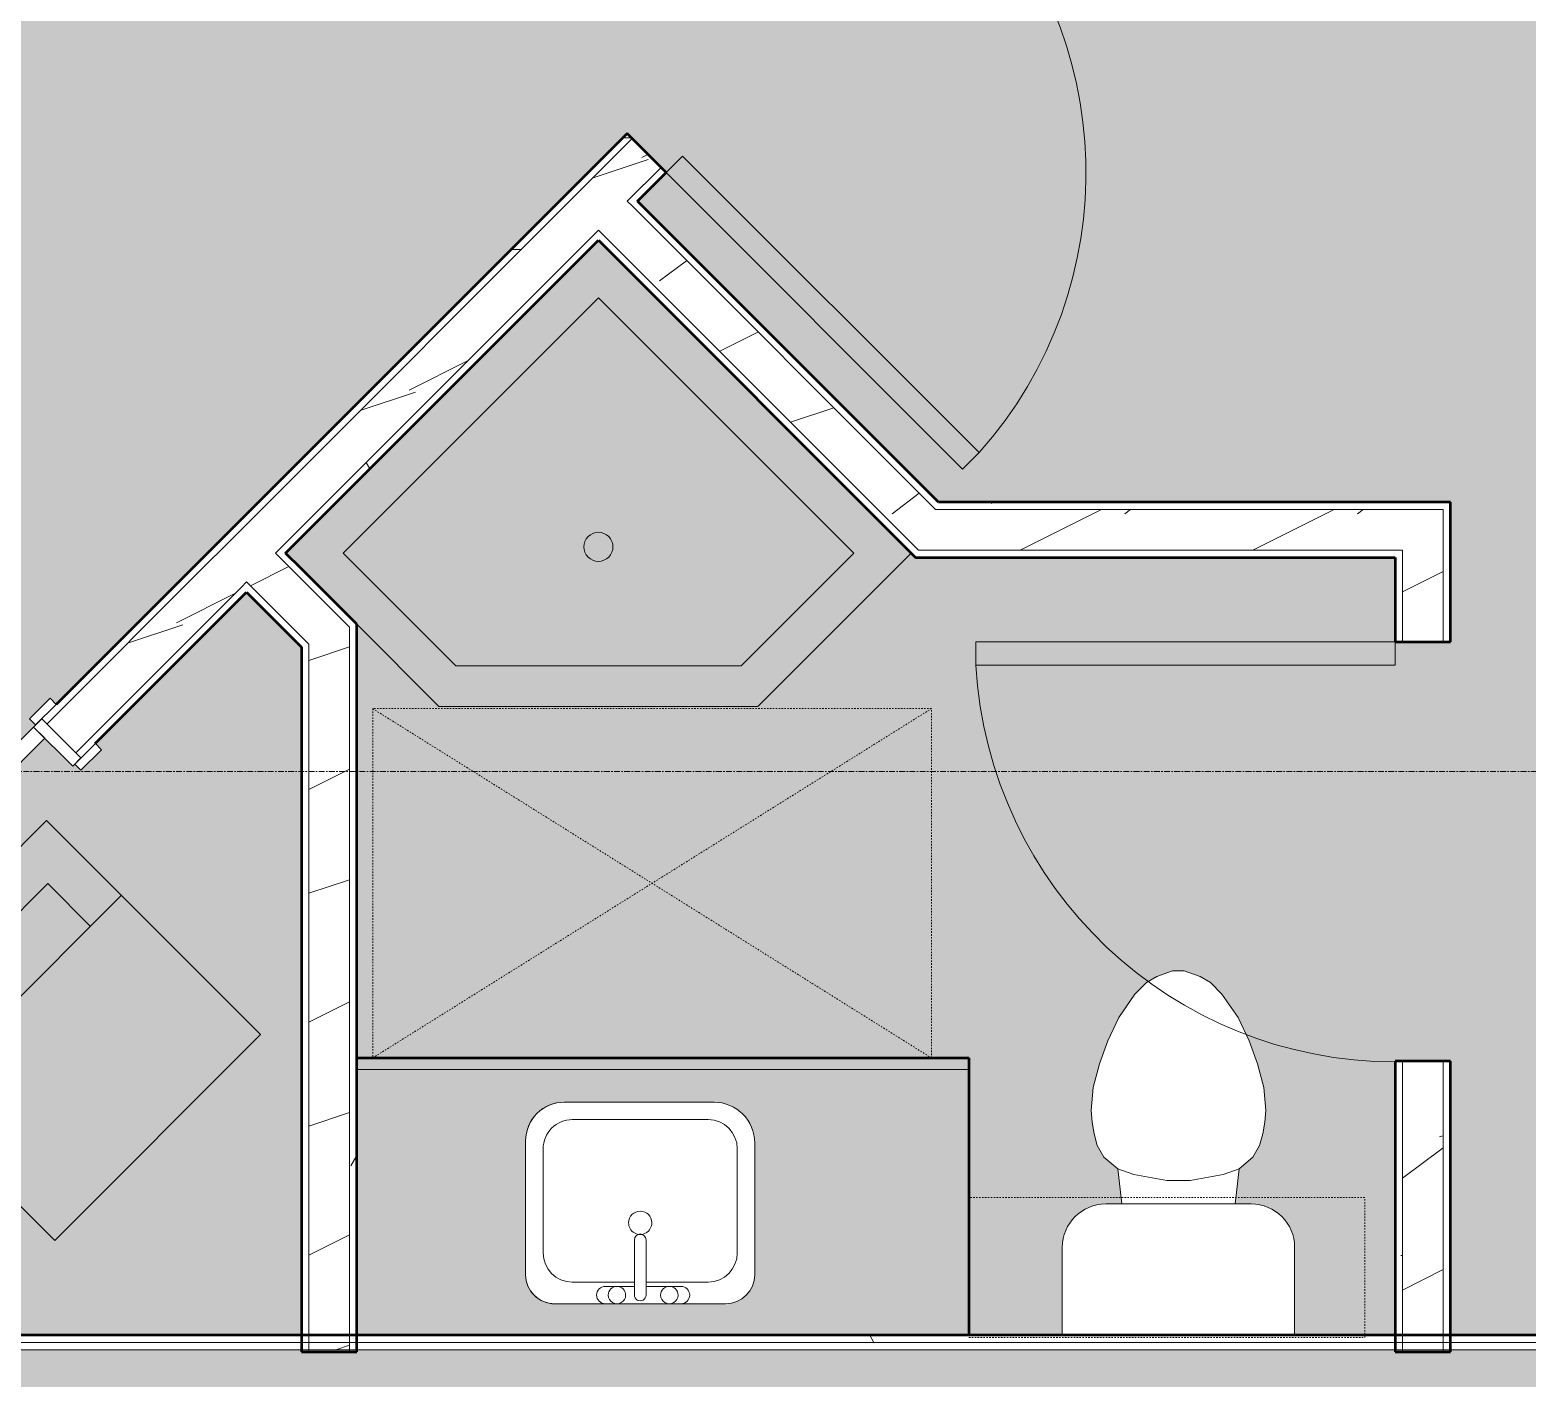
# Model space of a CAD drawing. Header units: inches. Extents: x -4294 to -464, y 9706 to 12475.
# Drawn here: x -2412.1 to -2283.5, y 10415.1 to 10530.9 of the extents above; entities that cross this region are included whole.
import ezdxf

# ---------------------------------------------------------------- set-up
doc = ezdxf.new("R2010")
doc.units = ezdxf.units.IN
doc.header["$MEASUREMENT"] = 0
doc.linetypes.add('Dash', pattern=[0.25, 0.125, -0.125])
doc.linetypes.add('Grid Line 1_2_', pattern=[0.875, 0.5, -0.125, 0.125, -0.125])
for name, color, linetype, lineweight in [('0-1', 7, 'Continuous', 5), ('0-3', 90, 'Continuous', 13), ('A-AREA-PATT-4', 141, 'Continuous', 9), ('A-DOOR-1', 7, 'Continuous', 9), ('A-DOOR-2', 130, 'Continuous', 20), ('A-DOOR-FRAM-1', 130, 'Continuous', 20), ('A-GENM-HDLN-1', 7, 'Dash', 9), ('A-WALL', 113, 'Continuous', 13), ('A-WALL-3', 250, 'Continuous', 50), ('A-WALL-4', 90, 'Continuous', 13), ('A-WALL-PATT-1', 7, 'Continuous', 9), ('A-WALL-PATT-2', 8, 'Continuous', 9), ('A-WALL-PATT-5', 111, 'Continuous', 9), ('I-WALL-2', 2, 'Continuous', 50), ('P-SANR-FIXT-1', 7, 'Continuous', 9), ('P-SANR-FIXT-2', 53, 'Continuous', 9), ('Q-CASE-1', 53, 'Continuous', 9), ('Q-CASE-2', 250, 'Continuous', 50), ('Q-CASE-3', 7, 'Continuous', 9), ('Q-CASE-HDLN-1', 7, 'Dash', 9), ('S-GRID-1', 1, 'Grid Line 1_2_', 9)]:
    doc.layers.add(name, color=color, linetype=linetype, lineweight=lineweight)
pattern_1 = [(0, (0, 0), (38.4, 9.6), [1.584, -27.216, 1.584, -27.216, -153.6]), (0, (0, 0), (38.4, 9.6), [-57.6, 1.584, -56.016, 1.584, -27.216, -67.2]), (0, (0, 0), (38.4, 9.6), [-144, 1.584, -17.616, 1.584, -46.416]), (120, (14.4, 4.8), (-27.513844, 28.4553755), [1.584, -27.216, 1.584, -27.216, -153.6]), (120, (14.4, 4.8), (-27.513844, 28.4553755), [-57.6, 1.584, -56.016, 1.584, -27.216, -67.2]), (120, (14.4, 4.8), (-27.513844, 28.4553755), [-144, 1.584, -17.616, 1.584, -46.416]), (240, (19.2, 24), (-10.886156, -38.0553755), [1.584, -27.216, 1.584, -27.216, -153.6]), (240, (19.2, 24), (-10.886156, -38.0553755), [-57.6, 1.584, -56.016, 1.584, -27.216, -67.2]), (240, (19.2, 24), (-10.886156, -38.0553755), [-144, 1.584, -17.616, 1.584, -46.416])]
pattern_2 = [(216.87, (7.997, 19.992), (59.9755286, 39.9843071), [9.996, -89.964]), (206.565, (19.992, 13.994), (-19.991807, -19.992219), [22.352, -22.352]), (198.435, (19.992, 3.998), (-39.983821, -19.991955), [12.644, -50.576])]

# ---------------------------------------------------------------- blocks, each defined once
blk = doc.blocks.new('Stacked Washer and Dryer - 26_x25_ - Private-1352637-FLOOR PLAN - 1ST FLOOR')
at = {"layer": 'P-SANR-FIXT-2'}
blk.add_hatch(color=256, dxfattribs=at).paths.add_polyline_path([(0, -12.5), (26, -12.5), (26, 12.5), (0, 12.5)], flags=0)
at = {"layer": 'P-SANR-FIXT-1'}
for p, q in [((0, 12.5), (26, 12.5)), ((0, 12.5), (0, -12.5)), ((16.90625, 12.5), (16.90625, -12.5)), ((26, 12.5), (26, -12.5)), ((16.90625, 8.75), (22.09375, 8.75)), ((22.09375, 8.75), (22.09375, -8.75)), ((22.09375, -8.75), (16.90625, -8.75)), ((26, -12.5), (0, -12.5))]:
    blk.add_line(p, q, dxfattribs=at)
blk = doc.blocks.new('FOLDING_SLIDING CLOSET - 42_ x 80_-1372841-FLOOR PLAN - 1ST FLOOR')
at = {"layer": 'A-DOOR-1'}
for p, q in [((-23.75, 3.25), (-21.25, 3.25)), ((-23.75, 2.5), (-23.75, 3.25)), ((-21.25, 3.25), (-21.25, 2.5)), ((21.25, 3.25), (23.75, 3.25)), ((21.25, 2.5), (21.25, 3.25)), ((23.75, 3.25), (23.75, 2.5)), ((-21.25, 2.5), (-23.75, 2.5)), ((23.75, 2.5), (21.25, 2.5)), ((-23.75, -2.25), (-21.25, -2.25)), ((-23.75, -3), (-23.75, -2.25)), ((-21.25, -2.25), (-21.25, -3)), ((21.25, -2.25), (23.75, -2.25)), ((21.25, -3), (21.25, -2.25)), ((23.75, -2.25), (23.75, -3)), ((-21.25, -3), (-23.75, -3)), ((23.75, -3), (21.25, -3))]:
    blk.add_line(p, q, dxfattribs=at)
at = {"layer": 'A-DOOR-2'}
for p, q in [((-1, 0.5), (21, 0.5)), ((-1, -0.88), (-1, 0.5)), ((21, 0.5), (21, -0.88)), ((-21, -0.88), (1, -0.88)), ((-21, -2.25), (-21, -0.88)), ((21, -0.88), (-1, -0.88)), ((1, -0.88), (1, -2.25)), ((1, -2.25), (-21, -2.25))]:
    blk.add_line(p, q, dxfattribs=at)
at = {"layer": 'A-DOOR-FRAM-1'}
for p, q in [((-22, 2.5), (-21, 2.5)), ((-22, -2.25), (-22, 2.5)), ((-21, 2.5), (-21, -2.25)), ((21, 2.5), (22, 2.5)), ((21, -2.25), (21, 2.5)), ((22, 2.5), (22, -2.25)), ((-21, -2.25), (-22, -2.25)), ((22, -2.25), (21, -2.25))]:
    blk.add_line(p, q, dxfattribs=at)
blk = doc.blocks.new('M_Sink Vanity-Square - 500 x 440mm-1352614-FLOOR PLAN - 1ST FLOOR')
at = {"layer": 'P-SANR-FIXT-1'}
for p, q in [((7.96, 7.09), (-6.72, 7.09)), ((7.96, 7.09), (-6.72, 7.09)), ((3.62, 7.09), (-2.88, 7.09)), ((0.12, 5.22), (-5.22, 5.22)), ((-2.88, 5.59), (0.12, 5.59)), ((0.12, 6.33), (0.12, 1.59)), ((1.12, 6.33), (1.12, 1.59)), ((1.12, 5.59), (3.62, 5.59)), ((6.46, 5.22), (1.12, 5.22)), ((-9.22, 4.59), (-9.22, -6.73)), ((-9.22, 4.59), (-9.22, -6.73)), ((10.46, -6.91), (10.46, 4.59)), ((10.46, -6.91), (10.46, 4.59)), ((-7.72, 2.72), (-7.72, -6.23)), ((8.96, -6.23), (8.96, 2.72)), ((-5.22, -8.73), (6.46, -8.73)), ((-5.72, -10.23), (7.14, -10.23)), ((-5.72, -10.23), (7.14, -10.23))]:
    blk.add_line(p, q, dxfattribs=at)
for centre, radius, start, end in [((-6.72, 4.59), 2.5, 90, 180), ((-6.72, 4.59), 2.5, 90, 180), ((-2.88, 6.34), 0.75, 90, 270), ((-1.88, 6.34), 0.75, 360, 180), ((0.62, 6.33), 0.5, 360, 180), ((2.62, 6.34), 0.75, 360, 180), ((3.62, 6.34), 0.75, 270, 90), ((7.96, 4.59), 2.5, 0, 90), ((7.96, 4.59), 2.5, 360, 90), ((-5.22, 2.72), 2.5, 90, 180), ((-1.88, 6.34), 0.75, 180, 0), ((2.62, 6.34), 0.75, 180, 360), ((6.46, 2.72), 2.5, 0, 90), ((0.62, 1.59), 0.5, 180, 0), ((0.62, 0.13), 1, 360, 180), ((0.62, 0.13), 1, 180, 0), ((-5.22, -6.23), 2.5, 180, 270), ((6.46, -6.23), 2.5, 270, 0), ((-5.72, -6.73), 3.5, 180, 270), ((-5.72, -6.73), 3.5, 180, 270), ((7.14, -6.91), 3.32, 270, 360), ((7.14, -6.91), 3.32, 270, 0)]:
    blk.add_arc(centre, radius, start, end, dxfattribs=at)
blk = doc.blocks.new('OD_CW_Base Cabinet - OD_CW_Base Cabinet-1866993-FLOOR PLAN - 1ST FLOOR')
at = {"layer": 'Q-CASE-1'}
blk.add_hatch(color=256, dxfattribs=at).paths.add_polyline_path([(14.86, -1), (53.33, -1), (53.33, 0), (0.74, 0), (0.74, -1), (10.04, -1)], flags=0)
h = blk.add_hatch(color=256, dxfattribs=at)
h.paths.add_polyline_path([(37.61, -23.81), (53.33, -23.81), (53.33, -1), (0.74, -1), (0.74, -23.81), (34.94, -23.81)], flags=0)
h.paths.add_polyline_path([(32.44, -21.13), (17.75, -21.13), (17.11, -21.04), (16.5, -20.79), (15.98, -20.39), (15.59, -19.88), (15.34, -19.27), (15.25, -18.63), (15.25, -7.12), (15.37, -6.26), (15.7, -5.46), (16.22, -4.77), (16.91, -4.25), (17.75, -3.91), (18.57, -3.8), (31.44, -3.8), (32.44, -3.96), (33.19, -4.27), (33.91, -4.83), (34.47, -5.55), (34.82, -6.4), (34.94, -7.3), (34.94, -18.63), (34.85, -19.27), (34.6, -19.88), (34.2, -20.39), (33.69, -20.79), (33.08, -21.04)], flags=0)
at = {"layer": 'Q-CASE-2'}
for p, q in [((0.74, 0), (53.33, 0)), ((53.33, 0), (53.33, -23.81))]:
    blk.add_line(p, q, dxfattribs=at)
at = {"layer": 'Q-CASE-3'}
for p, q in [((0.74, 0), (53.33, 0)), ((53.33, -1), (0.74, -1)), ((0.74, -1), (53.33, -1)), ((53.33, 0), (53.33, -1)), ((53.33, -1), (53.33, -23.81))]:
    blk.add_line(p, q, dxfattribs=at)
blk = doc.blocks.new('Shower Base-Corner - 38_ x 38_-1684436-FLOOR PLAN - 1ST FLOOR')
at = {"layer": 'P-SANR-FIXT-1'}
for p, q in [((0, 38), (18.62, 38)), ((18.62, 38), (38, 18.62)), ((3.49, 34.51), (17.18, 34.51)), ((3.49, 3.49), (3.49, 34.51)), ((17.18, 34.51), (34.51, 17.18)), ((38, 18.62), (38, 8.63)), ((34.51, 17.18), (34.51, 3.49)), ((34.51, 3.49), (3.49, 3.49))]:
    blk.add_line(p, q, dxfattribs=at)
for start, end in [(360, 180), (180, 0)]:
    blk.add_arc((18.62, 18.62), 1.25, start, end, dxfattribs=at)
blk = doc.blocks.new('Toilet-Domestic-3D - Toilet-Domestic-3D-V58-FLOOR PLAN - 1ST FLOOR')
at = {"layer": 'P-SANR-FIXT-1'}
for p, q in [((-1.87, 11.5), (-0.5, 12)), ((-0.5, 12), (0.5, 12)), ((0.5, 12), (1.87, 11.5)), ((-3.74, 10), (-2.74, 11)), ((-2.74, 11), (-1.87, 11.5)), ((1.87, 11.5), (2.74, 11)), ((2.74, 11), (3.74, 10)), ((-5.13, 8), (-3.74, 10)), ((3.74, 10), (5.13, 8)), ((-6.06, 6), (-5.13, 8)), ((5.13, 8), (6.06, 6)), ((-6.79, 4), (-6.06, 6)), ((6.06, 6), (6.79, 4)), ((-7.33, 1.99), (-6.79, 4)), ((6.79, 4), (7.33, 1.99)), ((-7.5, 0), (-7.33, 1.99)), ((7.33, 1.99), (7.5, 0)), ((-7.41, -1), (-7.5, 0)), ((-7.24, -2), (-7.41, -1)), ((7.41, -1), (7.24, -2)), ((7.5, 0), (7.41, -1)), ((-6.97, -3), (-7.24, -2)), ((7.24, -2), (6.97, -3)), ((-6.4, -4), (-6.97, -3)), ((6.97, -3), (6.4, -4)), ((-5.21, -5), (-6.4, -4)), ((-3.84, -5.5), (-5.21, -5)), ((-4.86, -8.02), (-5.21, -5)), ((5.21, -5), (3.84, -5.5)), ((4.86, -8.02), (5.21, -5)), ((6.4, -4), (5.21, -5)), ((-1, -6), (-3.84, -5.5)), ((1, -6), (-1, -6)), ((3.84, -5.5), (1, -6)), ((6.25, -8.02), (-6.25, -8.02)), ((-9.98, -11.75), (-9.98, -19.29)), ((9.98, -19.29), (9.98, -11.75))]:
    blk.add_line(p, q, dxfattribs=at)
for centre, start, end in [((-6.25, -11.75), 90, 180), ((6.25, -11.75), 0, 90)]:
    blk.add_arc(centre, 3.73, start, end, dxfattribs=at)
blk = doc.blocks.new('OD_CW_Upper Cabinet - OD_CW_Upper Cabinet-1867009-FLOOR PLAN - 1ST FLOOR')
at = {"layer": 'Q-CASE-HDLN-1'}
for p, q in [((34.74, 24), (0.74, 24)), ((0.74, 24), (0.74, 12)), ((34.74, 12), (34.74, 24)), ((0.74, 12), (34.74, 12))]:
    blk.add_line(p, q, dxfattribs=at)
blk = doc.blocks.new('Single-Flush - 36_ x 84_-1372839-FLOOR PLAN - 1ST FLOOR')
at = {"layer": 'A-DOOR-1'}
blk.add_arc((18, 2.37), 36.07, 93.1789, 180, dxfattribs=at)
at = {"layer": 'A-DOOR-2'}
for p, q in [((16, 2.37), (16, 38.39)), ((18, 38.39), (16, 38.39)), ((18, 2.37), (18, 38.39)), ((18, 2.37), (16, 2.37))]:
    blk.add_line(p, q, dxfattribs=at)
blk = doc.blocks.new('ADA Clearances - 30_x48_-V59-FLOOR PLAN - 1ST FLOOR')
at = {"layer": 'A-GENM-HDLN-1'}
for p, q in [((15, -24), (-15, 24)), ((-15, -24), (15, 24)), ((15, 24), (-15, 24)), ((-15, 24), (-15, -24)), ((-15, -24), (15, -24))]:
    blk.add_line(p, q, dxfattribs=at)
blk = doc.blocks.new('CTR - 1st Phase - Unit Layouts_rvt-1-FLOOR PLAN - 1ST FLOOR')
at = {"layer": 'A-WALL-PATT-1'}
h = blk.add_hatch(dxfattribs=at)
h.set_pattern_fill('FP_3', color=256, style=0, pattern_type=2)
h.set_pattern_definition(pattern_1)
h.paths.add_polyline_path([(-2396.44, 10485.52), (-2360.4, 10521.56), (-2360.84, 10522), (-2396.88, 10485.96)], flags=0)
h.paths.add_polyline_path([(-2334.94, 10547.02), (-2304.75, 10577.2), (-2305.64, 10577.2), (-2335.38, 10547.46)], flags=0)
h = blk.add_hatch(dxfattribs=at)
h.set_pattern_fill('FP_3', color=256, style=0, pattern_type=2)
h.set_pattern_definition(pattern_1)
h.paths.add_polyline_path([(-2393.52, 10482.6), (-2393.08, 10483.04), (-2393.52, 10483.48), (-2393.97, 10483.04)], flags=0)
h.paths.add_polyline_path([(-2390.61, 10485.52), (-2362.85, 10513.27), (-2363.3, 10513.71), (-2391.05, 10485.96)], flags=0)
h.paths.add_polyline_path([(-2360.38, 10515.75), (-2357.48, 10518.64), (-2357.92, 10519.09), (-2360.82, 10516.19), (-2360.4, 10515.77)], flags=0)
h.paths.add_polyline_path([(-2332.03, 10544.1), (-2323.12, 10553.05), (-2323.54, 10553.47), (-2332.47, 10544.54)], flags=0)
h.paths.add_polyline_path([(-2320.62, 10555.5), (-2303.05, 10573.08), (-2303.93, 10573.08), (-2321.06, 10555.94)], flags=0)
h = blk.add_hatch(dxfattribs=at)
h.set_pattern_fill('FP_3', color=256, style=0, pattern_type=2)
h.set_pattern_definition(pattern_1)
h.paths.add_polyline_path([(-2329.96, 10489.71), (-2290.11, 10489.71), (-2290.11, 10490.34), (-2334.08, 10490.34), (-2333.46, 10489.71)], flags=0)
h = blk.add_hatch(dxfattribs=at)
h.set_pattern_fill('FP_3', color=256, style=0, pattern_type=2)
h.set_pattern_definition(pattern_1)
h.paths.add_polyline_path([(-2450.29, 10431.67), (-2441.78, 10440.17), (-2442.23, 10440.62), (-2450.73, 10432.11), (-2450.69, 10432.07)], flags=0)
h.paths.add_polyline_path([(-2410.67, 10471.29), (-2396.44, 10485.52), (-2396.88, 10485.96), (-2411.11, 10471.73), (-2410.85, 10471.46)], flags=0)
h = blk.add_hatch(dxfattribs=at)
h.set_pattern_fill('FP_3', color=256, style=0, pattern_type=2)
h.set_pattern_definition(pattern_1)
h.paths.add_polyline_path([(-2294.27, 10418.79), (-2294.23, 10418.79), (-2294.23, 10442.33), (-2294.86, 10442.33), (-2294.86, 10418.79)], flags=0)
h.paths.add_polyline_path([(-2294.86, 10478.33), (-2294.23, 10478.33), (-2294.23, 10485.59), (-2294.86, 10485.59), (-2294.86, 10485.46)], flags=0)
h = blk.add_hatch(dxfattribs=at)
h.set_pattern_fill('FP_3', color=256, style=0, pattern_type=2)
h.set_pattern_definition(pattern_1)
h.paths.add_polyline_path([(-2384.08, 10418.79), (-2384.06, 10418.79), (-2384.06, 10479.86), (-2384.69, 10480.48), (-2384.69, 10418.79)], flags=0)
at = {"layer": 'A-WALL-PATT-2'}
h = blk.add_hatch(dxfattribs=at)
h.set_pattern_fill('FP_7', color=256, style=0, pattern_type=2)
h.set_pattern_definition(pattern_2)
h.paths.add_polyline_path([(-2393.52, 10483.48), (-2357.92, 10519.09), (-2360.4, 10521.56), (-2396, 10485.96), (-2393.97, 10483.93)], flags=0)
h.paths.add_polyline_path([(-2332.47, 10544.54), (-2303.3, 10573.7), (-2308.25, 10573.7), (-2334.94, 10547.02)], flags=0)
h = blk.add_hatch(dxfattribs=at)
h.set_pattern_fill('FP_7', color=256, style=0, pattern_type=2)
h.set_pattern_definition(pattern_2)
h.paths.add_polyline_path([(-2333.46, 10486.21), (-2330.84, 10486.21), (-2360.84, 10516.17), (-2363.3, 10513.71), (-2335.79, 10486.21), (-2334.08, 10486.21)], flags=0)
h = blk.add_hatch(dxfattribs=at)
h.set_pattern_fill('FP_7', color=256, style=0, pattern_type=2)
h.set_pattern_definition(pattern_2)
h.paths.add_polyline_path([(-2329.96, 10486.21), (-2290.73, 10486.21), (-2290.73, 10489.71), (-2334.34, 10489.71), (-2330.84, 10486.21)], flags=0)
h = blk.add_hatch(dxfattribs=at)
h.set_pattern_fill('FP_7', color=256, style=0, pattern_type=2)
h.set_pattern_definition(pattern_2)
h.paths.add_polyline_path([(-2447.82, 10429.19), (-2439.31, 10437.7), (-2441.78, 10440.17), (-2450.29, 10431.67), (-2448.05, 10429.42)], flags=0)
h.paths.add_polyline_path([(-2408.2, 10468.81), (-2393.52, 10483.48), (-2396, 10485.96), (-2410.67, 10471.29), (-2408.29, 10468.9)], flags=0)
h = blk.add_hatch(dxfattribs=at)
h.set_pattern_fill('FP_7', color=256, style=0, pattern_type=2)
h.set_pattern_definition(pattern_2)
h.paths.add_polyline_path([(-2388.19, 10478.15), (-2388.19, 10483.1), (-2391.05, 10485.96), (-2393.52, 10483.48), (-2388.54, 10478.5)], flags=0)
h = blk.add_hatch(dxfattribs=at)
h.set_pattern_fill('FP_7', color=256, style=0, pattern_type=2)
h.set_pattern_definition(pattern_2)
h.paths.add_polyline_path([(-2294.23, 10418.79), (-2290.73, 10418.79), (-2290.73, 10442.33), (-2294.23, 10442.33), (-2294.23, 10432.77)], flags=0)
h.paths.add_polyline_path([(-2294.23, 10478.33), (-2290.73, 10478.33), (-2290.73, 10486.21), (-2294.23, 10486.21), (-2294.23, 10485.59)], flags=0)
h = blk.add_hatch(dxfattribs=at)
h.set_pattern_fill('FP_7', color=256, style=0, pattern_type=2)
h.set_pattern_definition(pattern_2)
h.paths.add_polyline_path([(-2384.69, 10417.54), (-2384.69, 10479.6), (-2388.19, 10483.1), (-2388.19, 10417.54), (-2384.7, 10417.54)], flags=0)
at = {"layer": 'A-WALL-3'}
for p, q in [((-2360.84, 10522), (-2396.88, 10485.96)), ((-2357.48, 10518.64), (-2360.84, 10522)), ((-2359.94, 10516.19), (-2357.48, 10518.64)), ((-2334.08, 10490.34), (-2359.94, 10516.19)), ((-2390.17, 10485.96), (-2363.3, 10512.83)), ((-2363.3, 10512.83), (-2336.05, 10485.59)), ((-2290.11, 10490.34), (-2334.08, 10490.34)), ((-2290.11, 10489.71), (-2290.11, 10490.34)), ((-2290.11, 10485.59), (-2290.11, 10489.71)), ((-2396.88, 10485.96), (-2409.88, 10472.97)), ((-2388.81, 10484.61), (-2390.17, 10485.96)), ((-2384.69, 10480.48), (-2388.81, 10484.61)), ((-2336.05, 10485.59), (-2335.17, 10485.59)), ((-2335.17, 10485.59), (-2329.33, 10485.59)), ((-2329.33, 10485.59), (-2294.86, 10485.59)), ((-2294.86, 10485.59), (-2294.86, 10478.33)), ((-2290.11, 10478.33), (-2290.11, 10485.59)), ((-2406.52, 10469.61), (-2393.52, 10482.6)), ((-2393.52, 10482.6), (-2388.81, 10477.89)), ((-2384.06, 10479.86), (-2384.69, 10480.48)), ((-2384.06, 10417.35), (-2384.06, 10479.86)), ((-2294.86, 10478.33), (-2290.11, 10478.33)), ((-2388.81, 10477.89), (-2388.81, 10417.35)), ((-2290.11, 10442.33), (-2294.86, 10442.33)), ((-2294.86, 10442.33), (-2294.86, 10417.35)), ((-2290.11, 10417.35), (-2290.11, 10442.33)), ((-2388.81, 10417.35), (-2384.06, 10417.35)), ((-2294.86, 10417.35), (-2290.11, 10417.35))]:
    blk.add_line(p, q, dxfattribs=at)
at = {"layer": 'A-WALL-4'}
for p, q in [((-2360.4, 10521.56), (-2396, 10485.96)), ((-2357.92, 10519.09), (-2360.82, 10516.19)), ((-2360.82, 10516.19), (-2360.38, 10515.75)), ((-2334.34, 10489.71), (-2360.38, 10515.75)), ((-2363.3, 10513.71), (-2391.05, 10485.96)), ((-2363.3, 10513.71), (-2362.85, 10513.27)), ((-2335.79, 10486.21), (-2362.85, 10513.27)), ((-2333.46, 10489.71), (-2334.34, 10489.71)), ((-2290.73, 10489.71), (-2333.46, 10489.71)), ((-2290.73, 10489.71), (-2290.73, 10486.21)), ((-2396, 10485.96), (-2396.44, 10485.52)), ((-2396, 10485.96), (-2396.44, 10485.52)), ((-2391.05, 10485.96), (-2390.61, 10485.52)), ((-2330.84, 10486.21), (-2335.79, 10486.21)), ((-2329.96, 10486.21), (-2330.84, 10486.21)), ((-2294.23, 10486.21), (-2329.96, 10486.21)), ((-2294.23, 10486.21), (-2294.23, 10485.59)), ((-2290.73, 10486.21), (-2290.73, 10485.59)), ((-2396.44, 10485.52), (-2410.67, 10471.29)), ((-2388.81, 10483.72), (-2390.61, 10485.52)), ((-2294.23, 10485.59), (-2294.23, 10478.33)), ((-2290.73, 10485.59), (-2290.73, 10478.33)), ((-2393.52, 10483.48), (-2393.97, 10483.04)), ((-2393.52, 10483.48), (-2393.97, 10483.04)), ((-2393.52, 10483.48), (-2393.08, 10483.04)), ((-2388.81, 10483.72), (-2388.19, 10483.1)), ((-2393.97, 10483.04), (-2408.2, 10468.81)), ((-2388.81, 10478.77), (-2393.08, 10483.04)), ((-2388.19, 10483.1), (-2384.69, 10479.6)), ((-2384.69, 10479.6), (-2384.69, 10417.35)), ((-2388.81, 10478.77), (-2388.19, 10478.15)), ((-2388.19, 10478.15), (-2388.19, 10417.35)), ((-2294.23, 10442.33), (-2294.23, 10417.35)), ((-2290.73, 10442.33), (-2290.73, 10417.35))]:
    blk.add_line(p, q, dxfattribs=at)
at = {"layer": '0-3'}
for name, p, rotation in [('Single-Flush - 36_ x 84_-1372839-FLOOR PLAN - 1ST FLOOR', (-2346.43, 10533.05), 225.0000000000062), ('Shower Base-Corner - 38_ x 38_-1684436-FLOOR PLAN - 1ST FLOOR', (-2363.3, 10512.83), 224.9999999999899), ('Single-Flush - 36_ x 84_-1372839-FLOOR PLAN - 1ST FLOOR', (-2292.48, 10460.33), 90.00000000000803), ('FOLDING_SLIDING CLOSET - 42_ x 80_-1372841-FLOOR PLAN - 1ST FLOOR', (-2425.08, 10454.58), 225.0000000000071), ('ADA Clearances - 30_x48_-V59-FLOOR PLAN - 1ST FLOOR', (-2358.69, 10457.6), 270.0000000000117), ('Stacked Washer and Dryer - 26_x25_ - Private-1352637-FLOOR PLAN - 1ST FLOOR', (-2401.17, 10435.76), 134.9999999999987), ('M_Sink Vanity-Square - 500 x 440mm-1352614-FLOOR PLAN - 1ST FLOOR', (-2359.09, 10428.57), 180), ('OD_CW_Upper Cabinet - OD_CW_Upper Cabinet-1867009-FLOOR PLAN - 1ST FLOOR', (-2296.73, 10442.6), 180)]:
    blk.add_blockref(name, p, dxfattribs=dict(at, rotation=rotation))
for name, p in [('Toilet-Domestic-3D - Toilet-Domestic-3D-V58-FLOOR PLAN - 1ST FLOOR', (-2313.47, 10438.08)), ('OD_CW_Base Cabinet - OD_CW_Base Cabinet-1866993-FLOOR PLAN - 1ST FLOOR', (-2384.8, 10442.6))]:
    blk.add_blockref(name, p, dxfattribs=at)
blk = doc.blocks.new('CTR - 1st Phase - Shell_rvt-1-FLOOR PLAN - 1ST FLOOR')
at = {"layer": 'S-GRID-1'}
blk.add_line((-464.45, 10467.19), (-4232.19, 10467.19), dxfattribs=at)

msp = doc.modelspace()

# ---------------------------------------------------------------- hatches: boundary and pattern name
at = {"layer": 'A-AREA-PATT-4'}
h = msp.add_hatch(color=256, dxfattribs=at)
h.paths.add_polyline_path([(-2437.415, 10418.7894), (-2388.8132, 10418.7894), (-2388.8132, 10477.8893), (-2393.5244, 10482.6005), (-2406.5178, 10469.6072), (-2405.9874, 10469.0768), (-2407.7552, 10467.3091), (-2408.2855, 10467.8394), (-2408.4733, 10467.6736), (-2410.8488, 10470.0491), (-2424.9909, 10455.907), (-2424.0186, 10454.9347), (-2439.575, 10439.3784), (-2438.1936, 10437.9313), (-2438.2989, 10437.7487), (-2437.8072, 10437.257), (-2439.575, 10435.4893), (-2440.1053, 10436.0196), (-2447.3753, 10428.7497), (-2437.6739, 10419.0483)], flags=0)
h.paths.add_polyline_path([(-2484.4682, 10464.4284), (-2459.0124, 10489.8843), (-2457.775, 10488.6468), (-2483.2308, 10463.191)], flags=0)
h.paths.add_polyline_path([(-2323.4469, 10418.7894), (-2323.4469, 10426.3281), (-2323.3199, 10427.2925), (-2322.9477, 10428.1912), (-2322.3555, 10428.963), (-2321.5838, 10429.5551), (-2320.6851, 10429.9274), (-2319.6301, 10430.0543), (-2318.3324, 10430.0543), (-2318.6801, 10433.0781), (-2319.8718, 10434.0781), (-2320.4386, 10435.0781), (-2320.7964, 10436.5876), (-2320.8835, 10437.0819), (-2320.9707, 10438.0781), (-2320.7964, 10440.0705), (-2320.2584, 10442.0781), (-2319.5305, 10444.0781), (-2318.5979, 10446.0781), (-2317.0485, 10448.24), (-2316.2105, 10449.0781), (-2315.3444, 10449.5781), (-2313.9707, 10450.0781), (-2312.9707, 10450.0781), (-2311.5969, 10449.5781), (-2310.7309, 10449.0781), (-2309.7309, 10448.0781), (-2308.3435, 10446.0781), (-2307.4109, 10444.0781), (-2306.6829, 10442.0781), (-2306.145, 10440.0705), (-2305.9707, 10438.0781), (-2306.145, 10436.5876), (-2306.2348, 10436.0781), (-2306.5028, 10435.0781), (-2307.0696, 10434.0781), (-2308.2613, 10433.0781), (-2308.609, 10430.0543), (-2307.2207, 10430.0543), (-2306.2563, 10429.9274), (-2305.3576, 10429.5551), (-2304.5859, 10428.963), (-2303.9937, 10428.1912), (-2303.6214, 10427.2925), (-2303.4945, 10426.3281), (-2303.4945, 10418.7894), (-2294.857, 10418.7894), (-2294.857, 10442.3319), (-2290.107, 10442.3319), (-2290.107, 10418.7894), (-2106.4487, 10418.7894), (-2106.4487, 10534.6793), (-2143.2737, 10534.6793), (-2143.2737, 10533.9293), (-2145.7737, 10533.9293), (-2145.7737, 10534.6793), (-2183.0237, 10534.6793), (-2183.0237, 10536.0543), (-2218.0237, 10536.0543), (-2218.0237, 10534.6793), (-2218.2737, 10534.6793), (-2218.2737, 10533.9293), (-2223.2737, 10533.9293), (-2223.2737, 10534.6793), (-2223.5237, 10534.6793), (-2223.5237, 10536.0543), (-2258.5237, 10536.0543), (-2258.5237, 10534.6793), (-2295.7737, 10534.6264), (-2295.7737, 10533.9293), (-2298.2737, 10533.9293), (-2298.2737, 10534.6793), (-2305.6341, 10534.6793), (-2323.5398, 10552.5851), (-2332.0251, 10544.0998), (-2335.3839, 10547.4586), (-2281.0131, 10601.8293), (-2276.2631, 10601.8293), (-2276.2631, 10609.8293), (-2240.5131, 10609.8293), (-2240.5131, 10579.8293), (-2276.2631, 10579.8293), (-2276.2631, 10577.8293), (-2238.3819, 10577.8293), (-2238.3819, 10590.0793), (-2221.8819, 10590.0793), (-2221.8819, 10577.8293), (-2220.3819, 10577.8293), (-2220.3819, 10590.0793), (-2197.8819, 10590.0793), (-2197.8819, 10577.8293), (-2197.1319, 10577.8293), (-2197.1319, 10601.8293), (-2173.1319, 10601.8293), (-2173.1319, 10577.8293), (-2148.3819, 10577.8293), (-2148.3819, 10590.0793), (-2125.8819, 10590.0793), (-2125.8819, 10577.8293), (-2124.3819, 10577.8293), (-2124.3819, 10590.0793), (-2107.8819, 10590.0793), (-2107.8819, 10577.8293), (-2106.4487, 10577.8293), (-2106.478, 10812.8644), (-2359.5237, 10812.8644), (-2359.5237, 10699.4378), (-2364.2737, 10699.4378), (-2364.2737, 10812.8644), (-2510.1237, 10812.8644), (-2510.1237, 10661.1878), (-2443.7487, 10661.1878), (-2443.7487, 10656.4378), (-2445.3737, 10656.4378), (-2445.3737, 10621.0628), (-2446.2487, 10621.0628), (-2446.2487, 10657.0628), (-2449.2487, 10657.0628), (-2449.2487, 10621.0628), (-2450.1237, 10621.0628), (-2450.1237, 10626.4378), (-2486.1237, 10626.4378), (-2486.1237, 10535.1644), (-2510.1237, 10535.1644), (-2510.1237, 10527.1406), (-2502.6975, 10527.1406), (-2501.7331, 10527.0136), (-2500.8344, 10526.6414), (-2500.0627, 10526.0492), (-2499.4705, 10525.2775), (-2499.0983, 10524.3788), (-2498.9713, 10523.3381), (-2498.9713, 10522.0261), (-2495.9475, 10522.3738), (-2494.9475, 10523.5655), (-2493.8647, 10524.1545), (-2492.438, 10524.4901), (-2491.9437, 10524.5772), (-2490.9475, 10524.6644), (-2488.9551, 10524.4901), (-2486.9475, 10523.9521), (-2484.9475, 10523.2242), (-2482.9475, 10522.2916), (-2480.9475, 10520.9042), (-2479.9475, 10519.9042), (-2479.4475, 10519.0381), (-2478.9475, 10517.6644), (-2478.9475, 10516.6644), (-2479.4475, 10515.2907), (-2479.9475, 10514.4246), (-2480.9475, 10513.4246), (-2482.9475, 10512.0372), (-2485.0168, 10511.0794), (-2486.9475, 10510.3766), (-2488.9551, 10509.8387), (-2490.9475, 10509.6644), (-2492.438, 10509.8387), (-2492.9475, 10509.9285), (-2493.9475, 10510.1965), (-2494.9475, 10510.7633), (-2495.9475, 10511.955), (-2498.9713, 10512.3027), (-2498.9713, 10510.9144), (-2499.0983, 10509.95), (-2499.4705, 10509.0513), (-2500.0627, 10508.2796), (-2500.8344, 10507.6874), (-2501.7331, 10507.3151), (-2502.6975, 10507.1882), (-2510.1237, 10507.1882), (-2510.1237, 10501.1644), (-2507.3737, 10501.1644), (-2507.3737, 10496.4144), (-2510.1237, 10496.4144), (-2510.1237, 10455.4394), (-2506.1852, 10455.4394), (-2465.2102, 10496.4144), (-2477.3737, 10496.4144), (-2477.3737, 10501.1644), (-2460.4602, 10501.1644), (-2449.9959, 10511.6287), (-2446.6371, 10508.2699), (-2486.7663, 10468.1407), (-2485.1753, 10466.5497), (-2485.8825, 10465.8426), (-2484.4682, 10464.4284), (-2485.8383, 10463.0584), (-2485.3963, 10462.6165), (-2485.4405, 10462.5723), (-2460.8686, 10438.0003), (-2460.8244, 10438.0445), (-2460.3824, 10437.6025), (-2459.0124, 10438.9726), (-2457.5982, 10437.5584), (-2456.8911, 10438.2655), (-2450.734, 10432.1084), (-2443.4641, 10439.3784), (-2443.9944, 10439.9087), (-2442.2266, 10441.6765), (-2441.6963, 10441.1461), (-2441.5195, 10441.3229), (-2440.5473, 10440.3506), (-2426.4051, 10454.4928), (-2427.3774, 10455.465), (-2411.6443, 10471.1982), (-2412.1746, 10471.7285), (-2410.4068, 10473.4963), (-2409.8765, 10472.9659), (-2360.8207, 10521.9838), (-2357.481, 10518.644), (-2359.9369, 10516.1881), (-2334.0848, 10490.336), (-2290.107, 10490.336), (-2290.107, 10478.3319), (-2294.857, 10478.3319), (-2294.857, 10485.586), (-2336.0523, 10485.586), (-2363.2956, 10512.8293), (-2390.1657, 10485.9593), (-2384.0632, 10479.8568), (-2384.0632, 10442.6019), (-2331.4707, 10442.6019), (-2331.4707, 10418.7894), (-2324.4394, 10418.7894)], flags=0)
h.paths.add_polyline_path([(-2247.1029, 10419.4077), (-2247.1029, 10499.4077), (-2169.1029, 10499.4077), (-2169.1029, 10419.4077), (-2236.9367, 10419.4077)], flags=0)
h.paths.add_polyline_path([(-2267.0347, 10419.9077), (-2267.0347, 10437.9077), (-2249.0347, 10437.9077), (-2249.0347, 10419.9077)], flags=0)
h.paths.add_polyline_path([(-2147.1029, 10419.9077), (-2165.1029, 10419.9077), (-2165.1029, 10437.9077), (-2147.1029, 10437.9077), (-2147.1029, 10432.839)], flags=0)
h.paths.add_polyline_path([(-2410.0052, 10426.9163), (-2428.39, 10445.3011), (-2410.7123, 10462.9788), (-2392.3275, 10444.594), (-2408.6138, 10428.3077)], flags=0)
h.paths.add_polyline_path([(-2421.1813, 10533.7258), (-2424.54, 10537.0845), (-2416.9631, 10544.6614), (-2450.1237, 10577.822), (-2450.1237, 10587.0628), (-2445.3737, 10587.0628), (-2445.3737, 10579.7896), (-2413.6044, 10548.0202), (-2364.2737, 10597.3508), (-2364.2737, 10656.4378), (-2407.7487, 10656.4378), (-2407.7487, 10661.1878), (-2364.2737, 10661.1878), (-2364.2737, 10663.4378), (-2359.5237, 10663.4378), (-2359.5237, 10595.3833), (-2420.7393, 10534.1677)], flags=0)
h.paths.add_polyline_path([(-2260.5237, 10536.0543), (-2260.5237, 10537.4293), (-2223.5237, 10537.4293), (-2223.5237, 10539.4293), (-2223.2737, 10539.4293), (-2223.2737, 10540.1793), (-2218.2737, 10540.1793), (-2218.2737, 10539.4293), (-2218.0237, 10539.4293), (-2218.0237, 10537.4293), (-2181.0237, 10537.4293), (-2181.0237, 10536.0543), (-2146.0237, 10536.0543), (-2146.0237, 10539.4293), (-2145.7737, 10539.4293), (-2145.7737, 10540.1793), (-2143.2737, 10540.1793), (-2143.2737, 10539.4293), (-2138.3737, 10539.4293), (-2138.3737, 10541.4293), (-2133.6237, 10541.4293), (-2133.6237, 10539.4293), (-2106.4487, 10539.4293), (-2106.4487, 10543.4638), (-2130.6987, 10543.4638), (-2130.6987, 10544.4766), (-2131.1987, 10544.5141), (-2131.1987, 10545.201), (-2130.6987, 10545.201), (-2130.6987, 10561.4723), (-2131.1987, 10561.4973), (-2131.1987, 10561.9553), (-2130.6987, 10561.9553), (-2130.6987, 10571.4638), (-2106.4487, 10571.4638), (-2106.4487, 10573.0793), (-2133.6237, 10573.0793), (-2133.6237, 10571.4293), (-2138.3737, 10571.4293), (-2138.3737, 10573.0793), (-2303.0456, 10573.0793), (-2320.1811, 10555.9439), (-2303.6665, 10539.4293), (-2298.2737, 10539.4293), (-2298.2737, 10540.1793), (-2295.7737, 10540.1793), (-2295.7737, 10539.4293), (-2295.5237, 10539.4293), (-2295.5237, 10536.0543), (-2264.7968, 10536.0543)], flags=0)
h.paths.add_polyline_path([(-2223.6203, 10590.8293), (-2223.6203, 10592.3286), (-2223.1319, 10592.3286), (-2223.1319, 10590.8293)], flags=0)
h.paths.add_polyline_path([(-2218.6434, 10590.8293), (-2219.1319, 10590.8293), (-2219.1319, 10592.3286), (-2218.6434, 10592.3286), (-2218.6434, 10591.8298)], flags=0)
h.paths.add_polyline_path([(-2147.1319, 10590.8293), (-2147.1319, 10592.3286), (-2146.6434, 10592.3286), (-2146.6434, 10590.8293)], flags=0)
h.paths.add_polyline_path([(-2163.6319, 10590.8293), (-2163.6319, 10592.3286), (-2163.1434, 10592.3286), (-2163.1434, 10590.8293)], flags=0)
h.paths.add_polyline_path([(-2159.1319, 10590.8293), (-2159.1319, 10592.3286), (-2158.6434, 10592.3286), (-2158.6434, 10590.8293)], flags=0)
h.paths.add_polyline_path([(-2123.1319, 10590.8293), (-2123.1319, 10592.3286), (-2122.6434, 10592.3286), (-2122.6434, 10590.8293)], flags=0)
h.paths.add_polyline_path([(-2219.6361, 10640.9543), (-2220.2266, 10640.9543), (-2220.2266, 10641.2043), (-2222.8498, 10641.2043), (-2222.8709, 10641.4543), (-2223.7991, 10641.4764), (-2223.8851, 10641.512), (-2223.9427, 10641.6512), (-2223.9427, 10668.3293), (-2222.3823, 10668.3293), (-2222.3823, 10668.4694), (-2236.8823, 10668.4694), (-2236.9367, 10667.4719), (-2237.8823, 10667.4877), (-2237.8823, 10688.6048), (-2221.3823, 10688.6048), (-2221.3823, 10668.3293), (-2206.6598, 10668.3293), (-2206.6598, 10688.6048), (-2190.1598, 10688.6048), (-2190.1598, 10667.4719), (-2191.1598, 10667.4719), (-2191.1598, 10668.4694), (-2205.6598, 10668.4694), (-2205.6598, 10668.3293), (-2199.9427, 10668.3293), (-2199.9427, 10641.6512), (-2200.1396, 10641.4543), (-2201.0357, 10641.4543), (-2201.0357, 10641.2043), (-2204.8003, 10641.2043), (-2204.8003, 10640.9543), (-2206.7017, 10640.9543), (-2206.7017, 10641.2043), (-2216.0928, 10641.2043), (-2216.0928, 10640.9543), (-2216.6833, 10640.9543), (-2216.6833, 10641.2043), (-2217.2739, 10641.2043), (-2217.2739, 10640.9543), (-2217.8644, 10640.9543), (-2217.8644, 10641.2043), (-2218.455, 10641.2043), (-2218.455, 10640.9543), (-2219.0455, 10640.9543), (-2219.0455, 10641.2043), (-2219.6361, 10641.2043)], flags=0)
h.paths.add_polyline_path([(-2226.9427, 10643.8293), (-2256.9427, 10643.8293), (-2256.9427, 10664.8293), (-2226.9427, 10664.8293), (-2226.9427, 10643.8667)], flags=0)
h.paths.add_polyline_path([(-2178.1598, 10667.4719), (-2178.6598, 10667.4719), (-2178.6598, 10688.6048), (-2162.1598, 10688.6048), (-2162.1598, 10667.4719), (-2163.1598, 10667.4719), (-2163.1598, 10668.4694), (-2177.6598, 10668.4694), (-2177.6598, 10667.4719)], flags=0)
h.paths.add_polyline_path([(-2265.8823, 10667.4719), (-2265.8823, 10688.6048), (-2249.3823, 10688.6048), (-2249.3823, 10667.4719), (-2250.3823, 10667.4719), (-2250.3823, 10668.4694), (-2264.8823, 10668.4694), (-2264.8823, 10667.4719), (-2265.3823, 10667.4719)], flags=0)
h.paths.add_polyline_path([(-2293.8823, 10667.4719), (-2293.8823, 10688.6048), (-2277.3823, 10688.6048), (-2277.3823, 10667.4719), (-2278.3823, 10667.4719), (-2278.3823, 10668.4694), (-2292.8823, 10668.4694), (-2292.8823, 10667.4719), (-2293.3823, 10667.4719)], flags=0)
h.paths.add_polyline_path([(-2504.8263, 10690.9326), (-2508.8499, 10690.9326), (-2508.8499, 10708.9326), (-2490.8499, 10708.9326), (-2490.8499, 10690.9326)], flags=0)
h.paths.add_polyline_path([(-2447.7487, 10710.8644), (-2509.3499, 10710.8644), (-2509.3499, 10788.8644), (-2429.3499, 10788.8644), (-2429.3499, 10710.8644)], flags=0)
h.paths.add_polyline_path([(-2180.548, 10712.0894), (-2253.9237, 10712.0894), (-2253.9237, 10747.0894), (-2247.9237, 10747.0894), (-2247.9237, 10748.0894), (-2175.9237, 10748.0894), (-2175.9237, 10747.0894), (-2169.9237, 10747.0894), (-2169.9237, 10712.0894), (-2173.5077, 10712.0894)], flags=0)
h.paths.add_polyline_path([(-2263.9237, 10751.4144), (-2298.9237, 10751.4144), (-2298.9237, 10799.4144), (-2263.9237, 10799.4144), (-2263.9237, 10793.4144), (-2262.9237, 10793.4144), (-2262.9237, 10757.4144), (-2263.9237, 10757.4144)], flags=0)
h.paths.add_polyline_path([(-2124.9237, 10751.4144), (-2159.9237, 10751.4144), (-2159.9237, 10757.4144), (-2160.9237, 10757.4144), (-2160.9237, 10793.4144), (-2159.9237, 10793.4144), (-2159.9237, 10799.4144), (-2124.9237, 10799.4144), (-2124.9237, 10771.4623)], flags=0)
h.paths.add_polyline_path([(-2508.8499, 10792.8644), (-2508.8499, 10810.8644), (-2490.8499, 10810.8644), (-2490.8499, 10792.8644)], flags=0)
h.paths.add_polyline_path([(-2234.0969, 10796.3326), (-2251.434, 10796.3644), (-2251.434, 10812.4894), (-2179.434, 10812.4894), (-2179.434, 10796.3644), (-2197.434, 10796.3644), (-2197.434, 10800.3644), (-2233.434, 10800.3644), (-2233.434, 10796.3644), (-2234.0969, 10796.3644)], flags=0)
at = {"layer": 'A-WALL-PATT-5'}
h = msp.add_hatch(dxfattribs=at)
h.set_pattern_fill('FP_3', color=256, style=0, pattern_type=2)
h.set_pattern_definition(pattern_1)
h.paths.add_polyline_path([(-2105.8237, 10417.5394), (-2105.8237, 10418.1644), (-2384.6882, 10418.1644), (-2384.6882, 10417.5394), (-2126.6789, 10417.5394)], flags=0)
h.paths.add_polyline_path([(-2437.9328, 10417.5394), (-2388.1882, 10417.5394), (-2388.1882, 10418.1644), (-2438.5578, 10418.1644), (-2438.2547, 10417.8613)], flags=0)
h = msp.add_hatch(dxfattribs=at)
h.set_pattern_fill('FP_3', color=256, style=0, pattern_type=2)
h.set_pattern_definition(pattern_1)
h.paths.add_polyline_path([(-2105.8237, 10418.1644), (-2105.8237, 10418.7894), (-2384.6882, 10418.7894), (-2384.6882, 10418.1644), (-2126.6789, 10418.1644)], flags=0)
h.paths.add_polyline_path([(-2437.6739, 10418.1644), (-2388.1882, 10418.1644), (-2388.1882, 10418.7894), (-2438.2547, 10418.7452), (-2437.9328, 10418.4233)], flags=0)
h = msp.add_hatch(dxfattribs=at)
h.set_pattern_fill('FP_19', color=256, style=0, pattern_type=2)
h.set_pattern_definition([(161.57, (0.6, 0.6), (-4.80033747, -0.00041462), [0, -34.152, 3.792, 0]), (18.43, (-0.6, 0.6), (-4.80033747, 0.00041462), [0, -34.152, 3.792, 0]), (108.43, (0.6, 0.6), (2.39913218, -12.00105099), [11.382, -26.562]), (71.57, (-0.6, 0.6), (2.39913218, 12.00105099), [11.382, -26.562])])
h.paths.add_polyline_path([(-2392.3275, 10414.0394), (-2105.8237, 10414.0394), (-2105.8237, 10417.5394), (-2442.8825, 10417.5394), (-2439.3825, 10414.0394), (-2397.1283, 10414.0394)], flags=0)

# ---------------------------------------------------------------- linework, layer by layer
at = {"layer": 'A-WALL'}
for p, q in [((-2105.8237, 10418.1644), (-2437.6739, 10418.1644)), ((-2105.8237, 10417.5394), (-2437.9328, 10417.5394))]:
    msp.add_line(p, q, dxfattribs=at)
at = {"layer": 'I-WALL-2'}
msp.add_line((-2105.8237, 10418.7894), (-2437.415, 10418.7894), dxfattribs=at)

# ---------------------------------------------------------------- block references
at = {"layer": '0-1'}
for name in ['CTR - 1st Phase - Shell_rvt-1-FLOOR PLAN - 1ST FLOOR', 'CTR - 1st Phase - Unit Layouts_rvt-1-FLOOR PLAN - 1ST FLOOR']:
    msp.add_blockref(name, (0, 0), dxfattribs=at)

doc.saveas('drawing.dxf')
